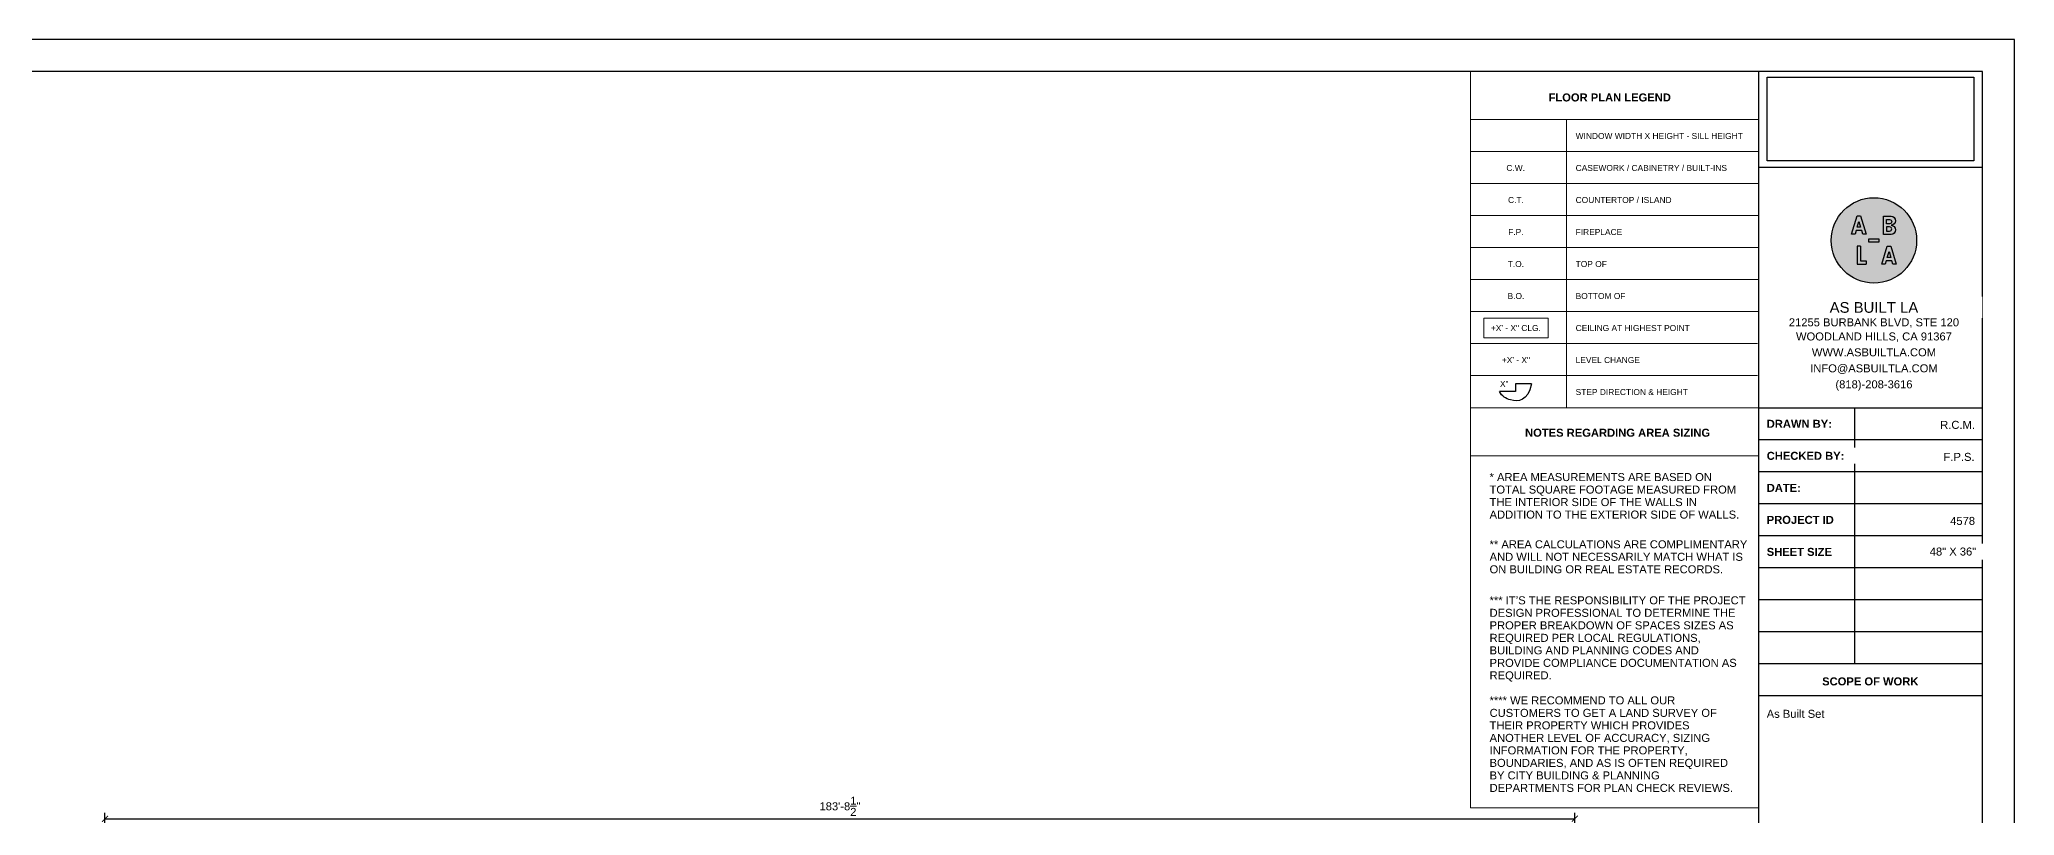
# Model space of a CAD drawing. Header units: inches. Extents: x -2078 to 106214, y -964 to 6385.
# Drawn here: x 13924 to 16886, y 5221 to 6385 of the extents above; entities that cross this region are included whole.
import ezdxf

# ---------------------------------------------------------------- set-up
doc = ezdxf.new("R2010")
doc.units = ezdxf.units.IN
doc.header["$MEASUREMENT"] = 0
doc.set_wipeout_variables(frame=1)
for name, color, linetype, lineweight in [('A-ANNO', 2, 'Continuous', 5), ('A-ANNO-DIMS', 1, 'Continuous', 9), ('A-DETAIL-2', 20, 'Continuous', 25), ('A-DETAIL-3', 40, 'Continuous', 15)]:
    doc.layers.add(name, color=color, linetype=linetype, lineweight=lineweight)
doc.layers.add('A-HATCH', color=9, linetype='Continuous')
doc.layers.add('A-TB', color=7, linetype='Continuous')
doc.styles.add('Arial_3', font='arial.ttf', dxfattribs={"height": 0.125})
doc.styles.add('Arial_5', font='arial.ttf', dxfattribs={"height": 0.09375})
doc.styles.add('Arial_B_2', font='arialbd.ttf', dxfattribs={"height": 0.125})
doc.styles.add('Jay Cad', font='arial.ttf', dxfattribs={"height": 0.125})
doc.styles.add('JC', font='arial.ttf', dxfattribs={"height": 0.125})
doc.dimstyles.new('Jay Cad - DIMS', dxfattribs={"dimtxt": 0.125, "dimasz": 0.09375, "dimexe": 0.09375, "dimexo": 0.09375, "dimgap": 0.046875, "dimtad": 1, "dimdec": 1, "dimzin": 0, "dimdsep": 46, "dimlunit": 4, "dimtxsty": 'Jay Cad', "dimblk": 'ARCHTICK', "dimcen": 0.09, "dimclrd": 1, "dimclre": 1, "dimclrt": 256, "dimadec": 0, "dimazin": 0, "dimtfac": 1, "dimtdec": 1, "dimtofl": 0, "dimtmove": 1, "dimatfit": 3, "dimfxl": 1, "dimtolj": 1, "dimtzin": 0, "dimarcsym": 0})
picture_1 = doc.add_image_def('image1.png', size_in_pixel=(151, 61))

# ---------------------------------------------------------------- blocks, each defined once
blk = doc.blocks.new('_ArchTick')
at = {"color": 0, "linetype": 'ByBlock', "const_width": 0.15}
blk.add_lwpolyline([(-0.5, -0.5), (0.5, 0.5)], dxfattribs=at)
blk = doc.blocks.new('*D3410')
at = {"layer": 'A-ANNO-DIMS', "color": 1, "lineweight": -2, "transparency": 16777216}
for p, q in [((14022, 4924.9), (14022, 5225.3)), ((14022, 5216.3), (16226.5, 5216.3)), ((16226.5, 4938.9), (16226.5, 5225.3))]:
    blk.add_line(p, q, dxfattribs=at)
at = {"layer": 'Defpoints', "color": 0, "transparency": 16777216}
for p in [(16226.5, 5216.3), (16226.5, 4929.9), (14022, 4915.9)]:
    blk.add_point(p, dxfattribs=at)
at = {"layer": 'A-ANNO-DIMS', "color": 1, "lineweight": -2, "transparency": 16777216, "xscale": 9, "yscale": 9, "zscale": 9, "rotation": 180}
blk.add_blockref('_ArchTick', (14022, 5216.3), dxfattribs=at)
at = {"layer": 'A-ANNO-DIMS', "color": 1, "lineweight": -2, "transparency": 16777216, "xscale": 9, "yscale": 9, "zscale": 9}
blk.add_blockref('_ArchTick', (16226.5, 5216.3), dxfattribs=at)
at = {"layer": 'A-ANNO-DIMS', "color": 2, "transparency": 16777216, "insert": (15124.3, 5235), "char_height": 12, "width": 1.67, "attachment_point": 5, "style": 'Jay Cad'}
blk.add_mtext('\\A1;183\'-8{\\H1x;\\S1/2;}"', dxfattribs=at)
blk = doc.blocks.new('JC_TB_48x36 - JC_TB_3624-1264225-Floor Plans')
at = {"layer": 'A-TB'}
for p, q in [((47.997, 24.012), (-0.003, 24.012)), ((47.997, -11.988), (47.997, 24.012)), ((47.497, 23.512), (0.747, 23.512)), ((43.997, 23.512), (43.997, -11.488)), ((47.497, -11.488), (47.497, 23.512)), ((47.497, 22.012), (43.997, 22.012)), ((47.497, 18.262), (43.997, 18.262)), ((45.497, 18.262), (45.497, 14.263)), ((47.497, 17.762), (43.997, 17.762)), ((47.497, 17.263), (43.997, 17.263)), ((47.497, 16.763), (43.997, 16.763)), ((47.497, 16.263), (43.997, 16.263)), ((47.497, 15.763), (43.997, 15.763)), ((47.497, 15.263), (43.997, 15.263)), ((47.497, 14.763), (43.997, 14.763)), ((47.497, 14.263), (43.997, 14.263)), ((47.497, 13.763), (43.997, 13.763))]:
    blk.add_line(p, q, dxfattribs=at)
at = {"layer": 'A-TB', "insert": (45.182, 18.691), "char_height": 0.125, "width": 1.44556, "attachment_point": 1, "style": 'Arial_3', "bg_fill": 2}
blk.add_mtext('(818)-208-3616', dxfattribs=at)
at = {"layer": 'A-TB', "char_height": 0.125, "attachment_point": 1, "bg_fill": 2}
for s, insert, width, style in [('21255 Burbank Blvd, Ste 120', (44.596, 19.632), 2.74909, 'Arial_3'), ('INFO@ASBUILTLA.COM', (44.738, 18.941), 2.41138, 'Arial_3'), ('DRAWN BY:', (44.126, 18.073), 1.22463, 'Arial_B_2'), ('CHECKED BY:', (44.126, 17.573), 1.4645, 'Arial_B_2'), ('DATE:', (44.126, 17.073), 0.63441, 'Arial_B_2'), ('PROJECT ID', (44.126, 16.573), 1.26566, 'Arial_B_2'), ('SHEET SIZE', (44.126, 16.073), 1.23725, 'Arial_B_2'), ('48" X 36"', (46.673, 16.078), 0.87428, 'Arial_3'), ('SCOPE OF WORK', (44.992, 14.05), 1.82747, 'Arial_B_2')]:
    blk.add_mtext(s, dxfattribs=dict(at, insert=insert, width=width, style=style))
at = {"layer": 'A-TB', "insert": (44.513, 19.437), "char_height": 0.125, "width": 2.95425, "attachment_point": 1, "style": 'Arial_3', "bg_fill": 2}
blk.add_mtext('WOODLAND HILLS, CA 91367', dxfattribs=at)
at = {"layer": 'A-TB', "insert": (44.751, 19.191), "char_height": 0.125, "width": 2.37666, "attachment_point": 1, "style": 'Arial_3', "bg_fill": 2}
blk.add_mtext('WWW.ASBUILTLA.COM', dxfattribs=at)
blk = doc.blocks.new('Logo - ABLA - CAD Format')
at = {"layer": 'A-HATCH', "true_color": 0xc9ee63}
h = blk.add_hatch(color=71, dxfattribs=at)
h.dxf.hatch_style = 1
h.paths.add_polyline_path([(-0.707, 0.887), (-0.79, 0.617), (-0.624, 0.617)], flags=0)
h.paths.add_polyline_path([(0.595, 0.782), (0.736, 0.782, 1), (0.736, 0.977), (0.595, 0.977)], flags=0)
h.paths.add_polyline_path([(0.595, 0.438), (0.736, 0.438, 1), (0.736, 0.632), (0.595, 0.632)], flags=0)
h.paths.add_polyline_path([(0.624, -0.797), (0.79, -0.797), (0.707, -0.527)], flags=0)
h.paths.add_polyline_path([(-2, 0, 1), (2, 0, 1)])
h.paths.add_polyline_path([(0.803, 0.283), (0.44, 0.283), (0.44, 1.132), (0.803, 1.132, -1), (0.803, 0.707, -1)], flags=16)
h.paths.add_polyline_path([(0.736, 0.438), (0.595, 0.438), (0.595, 0.632), (0.736, 0.632, -1)], flags=0)
h.paths.add_polyline_path([(0.787, -0.267), (1.048, -1.116), (0.888, -1.116), (0.839, -0.957), (0.575, -0.957), (0.526, -1.116), (0.367, -1.116), (0.627, -0.267)], flags=16)
h.paths.add_polyline_path([(0.736, 0.782), (0.595, 0.782), (0.595, 0.977), (0.736, 0.977, -1)], flags=0)
h.paths.add_polyline_path([(0.707, -0.527), (0.79, -0.797), (0.624, -0.797)], flags=0)
h.paths.add_polyline_path([(0.25, 0.062), (0.25, -0.062), (-0.25, -0.062), (-0.25, 0.062)], flags=16)
h.paths.add_polyline_path([(-0.367, 0.298), (-0.526, 0.298), (-0.575, 0.458), (-0.839, 0.458), (-0.888, 0.298), (-1.048, 0.298), (-0.787, 1.147), (-0.627, 1.147)], flags=16)
h.paths.add_polyline_path([(-0.627, -0.267), (-0.627, -0.957), (-0.367, -0.957), (-0.367, -1.116), (-0.787, -1.116), (-0.787, -0.267)], flags=16)
h.paths.add_polyline_path([(-0.624, 0.617), (-0.79, 0.617), (-0.707, 0.887)], flags=0)
at = {"layer": 'A-HATCH'}
h = blk.add_hatch(color=250, dxfattribs=at)
h.dxf.hatch_style = 1
h.paths.add_polyline_path([(-0.627, 1.147), (-0.787, 1.147), (-1.048, 0.298), (-0.888, 0.298), (-0.839, 0.458), (-0.575, 0.458), (-0.526, 0.298), (-0.367, 0.298)])
h.paths.add_polyline_path([(-0.624, 0.617), (-0.79, 0.617), (-0.707, 0.887)], flags=16)
h.paths.add_polyline_path([(0.44, 0.283), (0.803, 0.283, 1), (0.803, 0.707, 1), (0.803, 1.132), (0.44, 1.132)])
h.paths.add_polyline_path([(0.595, 0.438), (0.595, 0.632), (0.736, 0.632, -1), (0.736, 0.438)], flags=16)
h.paths.add_polyline_path([(0.595, 0.782), (0.595, 0.977), (0.736, 0.977, -1), (0.736, 0.782)], flags=16)
h.paths.add_polyline_path([(0.367, -1.116), (0.526, -1.116), (0.575, -0.957), (0.839, -0.957), (0.888, -1.116), (1.048, -1.116), (0.787, -0.267), (0.627, -0.267)])
h.paths.add_polyline_path([(0.707, -0.527), (0.79, -0.797), (0.624, -0.797)], flags=16)
h.paths.add_polyline_path([(0.25, -0.062), (0.25, 0.062), (-0.25, 0.062), (-0.25, -0.062)])
h.paths.add_polyline_path([(-0.787, -1.116), (-0.367, -1.116), (-0.367, -0.957), (-0.627, -0.957), (-0.627, -0.267), (-0.787, -0.267)])
at = {"layer": 'A-HATCH', "true_color": 0xc9ee63}
h = blk.add_hatch(color=71, dxfattribs=at)
h.dxf.hatch_style = 1
h.paths.add_polyline_path([(-0.707, 0.887), (-0.79, 0.617), (-0.624, 0.617)])
h.paths.add_polyline_path([(0.736, 0.782, 1), (0.736, 0.977), (0.595, 0.977), (0.595, 0.782)])
h.paths.add_polyline_path([(0.595, 0.632), (0.595, 0.438), (0.736, 0.438, 1), (0.736, 0.632)])
h.paths.add_polyline_path([(0.624, -0.797), (0.79, -0.797), (0.707, -0.527)])
blk.add_circle((0, 0), 2)
at = {"layer": 'A-HATCH', "color": 250}
for points in [[(-0.627, 1.147), (-0.367, 0.298), (-0.526, 0.298), (-0.575, 0.458), (-0.839, 0.458), (-0.888, 0.298), (-1.048, 0.298), (-0.787, 1.147)], [(-0.707, 0.887), (-0.624, 0.617), (-0.79, 0.617)], [(0.25, 0.062), (-0.25, 0.062), (-0.25, -0.062), (0.25, -0.062)], [(0.787, -0.267), (1.048, -1.116), (0.888, -1.116), (0.839, -0.957), (0.575, -0.957), (0.526, -1.116), (0.367, -1.116), (0.627, -0.267)], [(0.707, -0.527), (0.79, -0.797), (0.624, -0.797)]]:
    blk.add_lwpolyline(points, close=True, dxfattribs=at)
for points in [[(0.803, 0.707, -1), (0.803, 0.283), (0.44, 0.283), (0.44, 1.132), (0.803, 1.132, -1)], [(0.595, 0.977), (0.736, 0.977, -1), (0.736, 0.782), (0.595, 0.782)], [(0.595, 0.438), (0.736, 0.438, 1), (0.736, 0.632), (0.595, 0.632)]]:
    blk.add_lwpolyline(points, format="xyb", close=True, dxfattribs=at)
for points in [[(-0.787, -0.267), (-0.787, -1.116), (-0.367, -1.116)], [(-0.627, -0.267), (-0.787, -0.267)], [(-0.627, -0.267), (-0.627, -0.957), (-0.367, -0.957)], [(-0.367, -0.957), (-0.367, -1.116)]]:
    blk.add_lwpolyline(points, dxfattribs=at)
blk = doc.blocks.new('TB-INFO-ABLA')
blk.add_wipeout([(168, 180), (168, 0), (0, 0), (0, 180)])
blk.add_wipeout([(168, 180), (168, 0), (0, 0), (0, 180)])
at = {"xscale": 16, "yscale": 16, "zscale": 16}
blk.add_blockref('Logo - ABLA - CAD Format', (86.6, 125.4), dxfattribs=at)
at = {"char_height": 6, "width": 168.619, "attachment_point": 2, "style": 'JC', "bg_fill": 2}
for s, insert in [('21255 BURBANK BLVD, STE 120', (86.6, 67)), ('(818)-208-3616', (86.6, 20.5))]:
    blk.add_mtext(s, dxfattribs=dict(at, insert=insert))
for s, insert in [('WOODLAND HILLS, CA 91367', (86.6, 56.4)), ('INFO@ASBUILTLA.COM', (86.6, 32.5))]:
    blk.add_mtext(s, dxfattribs=dict(at, insert=insert))
at = {"insert": (86.6, 44.5), "char_height": 6, "width": 168.619, "attachment_point": 2, "style": 'JC', "bg_fill": 2}
blk.add_mtext('WWW.ASBUILTLA.COM', dxfattribs=at)
blk.add_lwpolyline([(168, 180), (0, 180), (0, 0), (168, 0)], close=True)
at = {"insert": (86.6, 75.1), "char_height": 8, "width": 154.347, "attachment_point": 5, "style": 'JC', "bg_fill": 2}
blk.add_mtext('AS BUILT LA ', dxfattribs=at)

msp = doc.modelspace()

# ---------------------------------------------------------------- linework, layer by layer
at = {"layer": 'A-ANNO', "flags": 128}
msp.add_lwpolyline([(16090.133, 5967.018), (16186.58, 5967.018), (16186.58, 5937.145), (16090.133, 5937.145)], close=True, dxfattribs=at)
at = {"layer": 'A-DETAIL-2', "lineweight": 30}
for p, q in [((16161.548, 5868.501), (16137.548, 5868.501)), ((16137.548, 5868.501), (16137.548, 5856.755)), ((16137.548, 5856.755), (16113.548, 5856.755))]:
    msp.add_line(p, q, dxfattribs=at)
msp.add_open_spline([(16161.548, 5868.501), (16156.305, 5841.53), (16129.749, 5841.53), (16117.388, 5849.629), (16113.548, 5856.755)], degree=3, knots=[0, 0, 0, 0, 0.0199103671, 0.0342127174, 0.0342127174, 0.0342127174, 0.0342127174], dxfattribs=at)
at = {"layer": 'A-DETAIL-3', "lineweight": 9}
for p, q in [((16501.88, 6336.663), (16069.88, 6336.663)), ((16069.88, 6336.663), (16069.88, 5832.663)), ((16501.88, 5832.663), (16501.88, 6336.663)), ((16501.88, 6336.663), (16501.88, 6264.663)), ((16501.88, 6264.663), (16069.88, 6264.663)), ((16213.88, 6264.663), (16213.88, 5832.663)), ((16501.88, 6216.663), (16069.88, 6216.663)), ((16501.88, 6168.663), (16069.88, 6168.663)), ((16501.88, 6120.663), (16069.88, 6120.663)), ((16501.88, 6072.663), (16069.88, 6072.663)), ((16501.88, 6024.663), (16069.88, 6024.663)), ((16501.88, 5976.663), (16069.88, 5976.663)), ((16501.88, 5928.663), (16069.88, 5928.663)), ((16501.88, 5880.663), (16069.88, 5880.663)), ((16501.88, 5832.663), (16069.88, 5832.663)), ((16069.88, 5832.663), (16069.88, 5232.663)), ((16501.88, 5832.663), (16069.88, 5832.663)), ((16501.88, 5232.663), (16501.88, 5832.663)), ((16069.88, 5760.663), (16501.88, 5760.663)), ((16069.88, 5232.663), (16501.88, 5232.663))]:
    msp.add_line(p, q, dxfattribs=at)

# ---------------------------------------------------------------- texts
at = {"layer": 'A-ANNO', "lineweight": 50, "char_height": 12, "attachment_point": 1}
for s, insert, width, style in [('FLOOR PLAN LEGEND', (16187.076, 6303.799), 221.19, 'Arial_B_2'), ('NOTES REGARDING AREA SIZING', (16151.854, 5801.11), 332.997, 'Arial_B_2'), ('* AREA MEASUREMENTS ARE BASED ON ', (16098.604, 5734.624), 410.262, 'Arial_3'), ('TOTAL SQUARE FOOTAGE MEASURED FROM ', (16098.604, 5715.874), 453.591, 'Arial_3'), ('THE INTERIOR SIDE OF THE WALLS IN ', (16098.604, 5697.124), 384.204, 'Arial_3'), ('ADDITION TO THE EXTERIOR SIDE OF WALLS.', (16098.604, 5678.374), 454.803, 'Arial_3'), ('** AREA CALCULATIONS ARE COMPLIMENTARY ', (16098.604, 5633.827), 473.892, 'Arial_3'), ('AND WILL NOT NECESSARILY MATCH WHAT IS ', (16098.604, 5615.077), 468.135, 'Arial_3'), ('ON BUILDING OR REAL ESTATE RECORDS.', (16098.604, 5596.327), 424.503, 'Arial_3'), ('*** IT', (16098.604, 5549.831), 47.571, 'Arial_3'), ('’', (16137.854, 5549.831), 4.545, 'Arial_3'), ('S THE RESPONSIBILITY OF THE PROJECT ', (16141.604, 5549.831), 419.958, 'Arial_3'), ('DESIGN PROFESSIONAL TO DETERMINE THE ', (16098.604, 5531.081), 452.985, 'Arial_3'), ('PROPER BREAKDOWN OF SPACES SIZES AS ', (16098.604, 5512.331), 451.47, 'Arial_3'), ('REQUIRED PER LOCAL REGULATIONS, ', (16098.604, 5493.581), 389.355, 'Arial_3'), ('BUILDING AND PLANNING CODES AND ', (16098.604, 5474.831), 385.719, 'Arial_3'), ('PROVIDE COMPLIANCE DOCUMENTATION AS ', (16098.604, 5456.081), 454.5, 'Arial_3'), ('REQUIRED.', (16098.604, 5437.331), 112.716, 'Arial_3'), ('**** WE RECOMMEND TO ALL OUR ', (16098.604, 5399.835), 343.299, 'Arial_3'), ('THEIR PROPERTY WHICH PROVIDES ', (16098.604, 5362.335), 370.266, 'Arial_3'), ('CUSTOMERS TO GET A LAND SURVEY OF ', (16098.604, 5381.085), 419.049, 'Arial_3'), ('ANOTHER LEVEL OF ACCURACY, SIZING ', (16098.604, 5343.585), 406.626, 'Arial_3'), ('BOUNDARIES, AND AS IS OFTEN REQUIRED ', (16098.604, 5306.085), 439.653, 'Arial_3'), ('INFORMATION FOR THE PROPERTY, ', (16098.604, 5324.835), 365.721, 'Arial_3'), ('BY CITY BUILDING & PLANNING ', (16098.604, 5287.335), 315.423, 'Arial_3'), ('DEPARTMENTS FOR PLAN CHECK REVIEWS.', (16098.604, 5268.585), 443.592, 'Arial_3')]:
    msp.add_mtext(s, dxfattribs=dict(at, insert=insert, width=width, style=style))
at = {"layer": 'A-ANNO', "char_height": 9, "attachment_point": 1, "style": 'Arial_5'}
for s, insert, width in [('WINDOW WIDTH X HEIGHT - SILL HEIGHT', (16227.691, 6244.588), 307.848), ('C.W.', (16123.803, 6196.588), 34.845), ('CASEWORK / CABINETRY / BUILT-INS', (16227.691, 6196.588), 278.154), ('C.T.', (16126.303, 6148.588), 29.088), ('COUNTERTOP / ISLAND', (16227.691, 6148.588), 176.649), ('F.P.', (16126.553, 6100.588), 28.179), ('FIREPLACE', (16227.691, 6100.588), 85.446), ('T.O.', (16125.803, 6052.588), 29.997), ('TOP OF', (16227.691, 6052.588), 57.57), ('B.O.', (16125.553, 6004.588), 30.906), ('BOTTOM OF ', (16227.691, 6004.588), 96.354), ('+X\' - X" CLG.', (16100.563, 5956.588), 91.506), ('CEILING AT HIGHEST POINT', (16227.691, 5956.588), 209.07), ('+X\' - X"', (16117.053, 5908.588), 51.207), ('LEVEL CHANGE', (16227.691, 5908.588), 118.473), ('X"', (16114.18, 5872.826), 15.453), ('STEP DIRECTION & HEIGHT', (16227.691, 5860.588), 206.04)]:
    msp.add_mtext(s, dxfattribs=dict(at, insert=insert, width=width))
at = {"layer": 'A-TB', "char_height": 12, "attachment_point": 1, "style": 'Arial_3', "bg_fill": 3, "box_fill_scale": 1.25, "bg_fill_color": 256, "bg_fill_true_color": 13158600, "bg_fill_transparency": 0}
for s, insert, width in [('R.C.M.', (16774.416, 5812.892), 63.024), ('F.P.S.', (16779.442, 5764.892), 56.964), ('4578', (16789.42, 5668.892), 44.844)]:
    msp.add_mtext(s, dxfattribs=dict(at, insert=insert, width=width))

# ---------------------------------------------------------------- dimensions: what is measured, and where the dimension line sits
at = {"layer": 'A-ANNO-DIMS'}
dim = msp.add_linear_dim(base=(16226.523, 5216.306), p1=(14022.023, 4915.93), p2=(16226.523, 4929.93), dimstyle='Jay Cad - DIMS', override={"dimclrt": 2}, dxfattribs=at)
dim.commit()
dim.dimension.update_dxf_attribs({"geometry": '*D3410', "text_midpoint": (15124.273, 5234.962)})

# ---------------------------------------------------------------- next in the draw order: block references
at = {"layer": 'A-TB', "xscale": 96, "yscale": 96, "zscale": 96}
msp.add_blockref('JC_TB_48x36 - JC_TB_3624-1264225-Floor Plans', (12278.18, 4079.463), dxfattribs=at)

# ---------------------------------------------------------------- next in the draw order: block references
at = {"xscale": 2, "yscale": 2, "zscale": 2}
msp.add_blockref('TB-INFO-ABLA', (16501.88, 5832.663), dxfattribs=at)

# ---------------------------------------------------------------- next in the draw order: texts
at = {"layer": 'A-TB', "insert": (16514.241, 5379.642), "char_height": 12, "width": 105.747, "attachment_point": 1, "style": 'Arial_3', "bg_fill": 3, "box_fill_scale": 1.25, "bg_fill_color": 256, "bg_fill_true_color": 13158600, "bg_fill_transparency": 0}
msp.add_mtext('As Built Set', dxfattribs=at)

# ---------------------------------------------------------------- next in the draw order: pictures from other files: only their frames are drawn
at = {"color": 7, "true_color": 0xffffff}
image = msp.add_image(picture_1, insert=(16514.871, 6202.982), size_in_units=(310.066, 125.259), dxfattribs=at)
image.dxf.flags = 15

doc.saveas('drawing.dxf')
